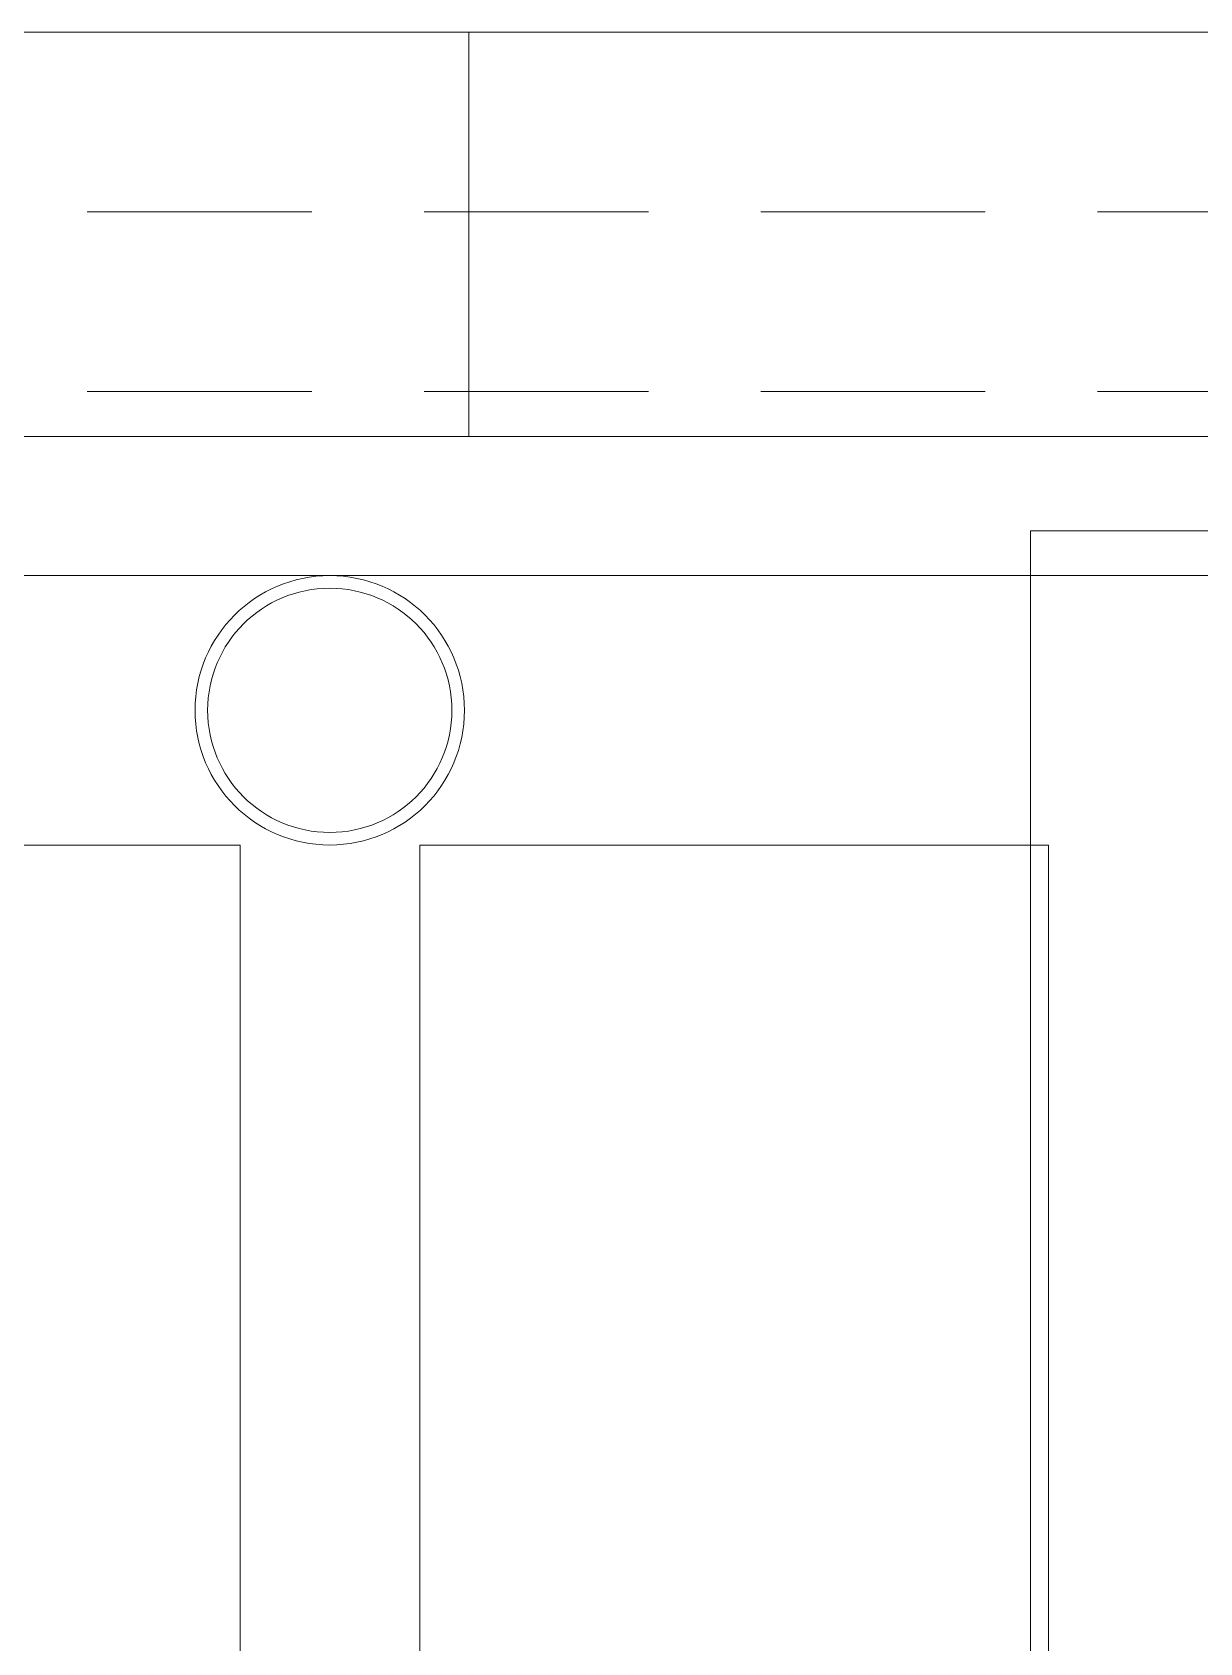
# Model space of a CAD drawing. Header units: metres. Extents: x -13933 to 152404, y -7861 to 21912.
# Drawn here: x 112917.2 to 113047.2, y 3104.3 to 3283.7 of the extents above; entities that cross this region are included whole.
import ezdxf

# ---------------------------------------------------------------- set-up
doc = ezdxf.new("R2010")
doc.units = ezdxf.units.M
doc.header["$LTSCALE"] = 100
doc.header["$MEASUREMENT"] = 0
doc.linetypes.add('HIDDEN', pattern=[0.375, 0.25, -0.125])
doc.layers.get('0').update_dxf_attribs({"color": 9, "lineweight": 9})
for name, color, linetype, lineweight in [('06A', 9, 'Continuous', 9), ('06B', 9, 'Continuous', 9), ('06D', 9, 'Continuous', 9), ('10', 9, 'Continuous', 9)]:
    doc.layers.add(name, color=color, linetype=linetype, lineweight=lineweight)

# ---------------------------------------------------------------- blocks, each defined once
blk = doc.blocks.new('p-harpusta-ust')
at = {"layer": '06A'}
for points in [[(-947.46, 2083), (-947.46, 2083), (-902.46, 2083), (-902.46, 460), (-947.46, 460), (-947.46, 2083)], [(-902.46, 1477.5), (-947.46, 1477.5)]]:
    blk.add_lwpolyline(points, dxfattribs=at)
at = {"layer": '06D', "linetype": 'HIDDEN'}
for points in [[(-927.46, 460), (-927.46, 2083)], [(-907.46, 460), (-907.46, 2083)]]:
    blk.add_lwpolyline(points, dxfattribs=at)
blk = doc.blocks.new('p-kolon celik')
at = {"layer": '10'}
for radius in [15, 13.6]:
    blk.add_circle((0, 0), radius, dxfattribs=at)

msp = doc.modelspace()

# ---------------------------------------------------------------- linework, layer by layer
at = {"layer": '06B'}
for points in [[(113568.34, 3223.17), (111953.34, 3223.17), (111953.34, 3193.17), (112040.34, 3193.17), (112040.34, 2423.17), (111953.34, 2423.17), (111953.34, 2393.17), (113568.34, 2393.17), (113568.34, 2423.17), (113500.34, 2423.17), (113500.34, 3193.17), (113568.34, 3193.17)], [(112940.34, 2423.17), (112870.34, 2423.17), (112870.34, 3193.17), (112940.34, 3193.17)], [(113030.34, 2423.17), (112960.34, 2423.17), (112960.34, 3193.17), (113030.34, 3193.17)]]:
    msp.add_lwpolyline(points, close=True, dxfattribs=at)
at = {"layer": '06D'}
for points in [[(111413.31, 131.68), (115143.31, 131.68), (115143.31, 1578.68), (113973.34, 1578.68), (113973.34, 2363.68), (113568.34, 2363.68), (113571.31, 3238.68), (111953.34, 3238.68), (111953.34, 2363.68), (111513.31, 2363.68), (111513.31, 1578.68), (111413.31, 1578.68)], [(113028.34, 2728.17), (113278.34, 2728.17), (113278.34, 3228.17), (113028.34, 3228.17)]]:
    msp.add_lwpolyline(points, close=True, dxfattribs=at)

# ---------------------------------------------------------------- block references
msp.add_blockref('p-kolon celik', (112950.31, 3208.17))
at = {"layer": '06D', "rotation": 269.9999999998917}
msp.add_blockref('p-harpusta-ust', (111488.31, 2336.22), dxfattribs=at)

doc.saveas('drawing.dxf')
